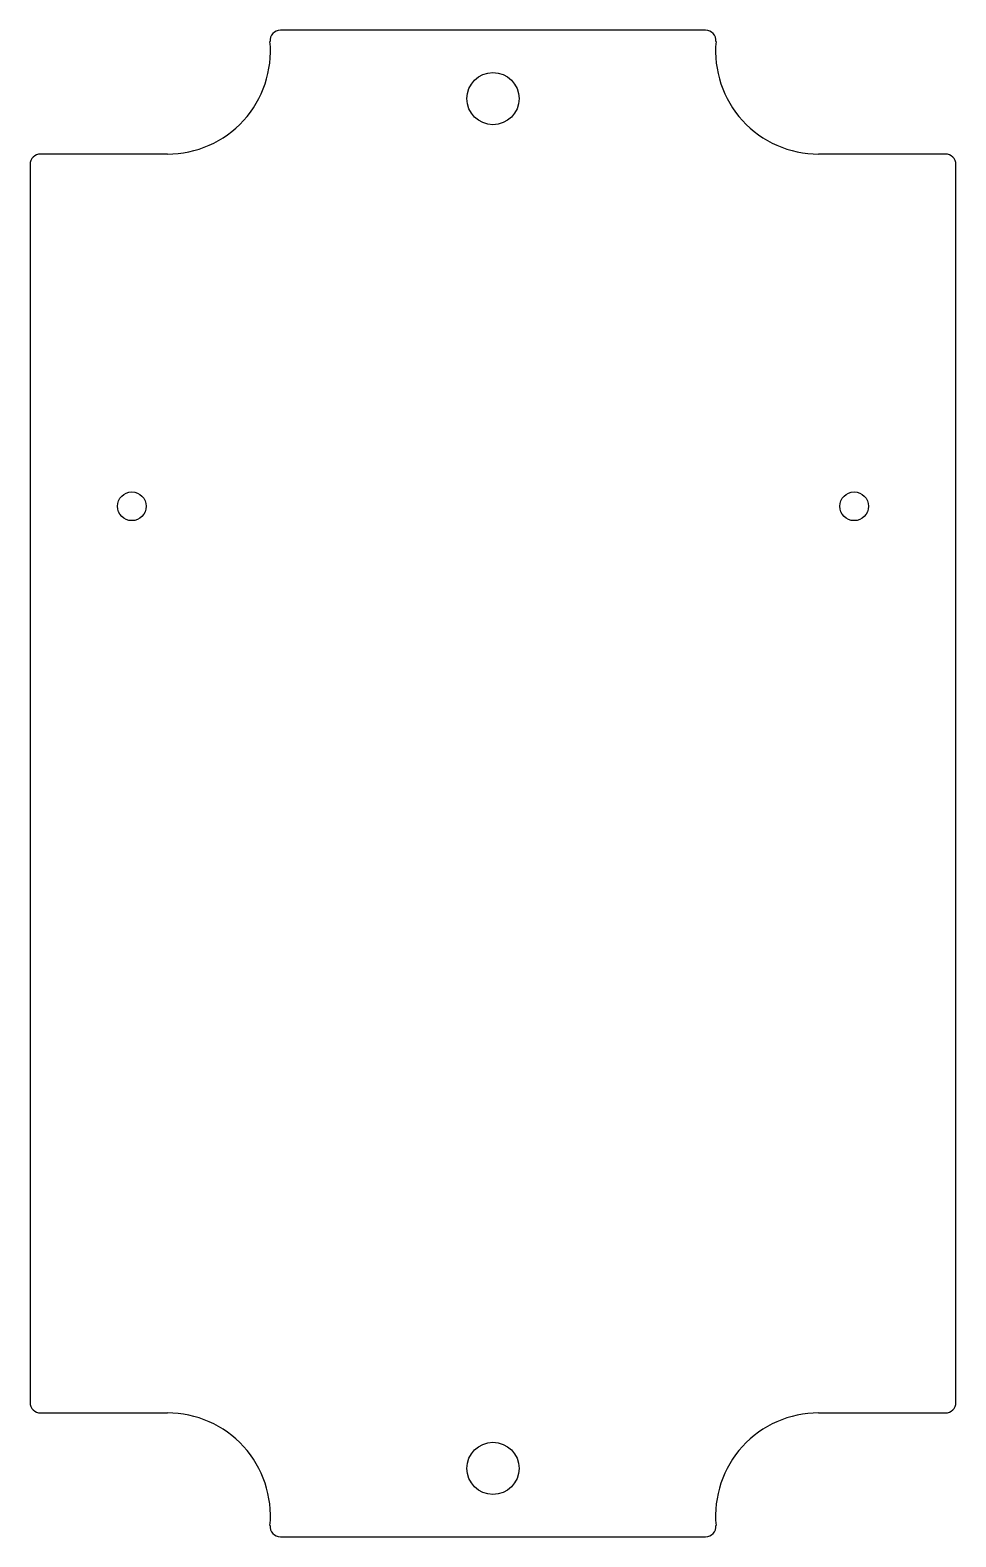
# Model space of a CAD drawing. Header units: millimetres. Extents: x -36 to 36, y -37 to 79.
import ezdxf

# ---------------------------------------------------------------- set-up
doc = ezdxf.new("R2010")
doc.units = ezdxf.units.MM

msp = doc.modelspace()

# ---------------------------------------------------------------- linework, layer by layer
at = {"color": 7, "linetype": 'Continuous'}
for p, q in [((16.3, 79), (-16.3, 79)), ((-24.97, 69.5), (-34.7, 69.5)), ((34.7, 69.5), (24.97, 69.5)), ((-35.5, 68.7), (-35.5, -26.2)), ((35.5, -26.2), (35.5, 68.7)), ((-34.7, -27), (-24.97, -27)), ((24.97, -27), (34.7, -27)), ((-16.3, -36.5), (16.3, -36.5))]:
    msp.add_line(p, q, dxfattribs=at)
for centre, radius in [((0, 73.75), 2), ((-27.7, 42.5), 1.1), ((27.7, 42.5), 1.1), ((0, -31.25), 2)]:
    msp.add_circle(centre, radius, dxfattribs=at)
for centre, radius, start, end in [((-16.3, 78.2), 0.8, 90, 185.276), ((16.3, 78.2), 0.8, 354.724, 90), ((-24.97, 77.4), 7.9, 270, 5.276), ((24.97, 77.4), 7.9, 174.724, 270), ((-34.7, 68.7), 0.8, 90, 180), ((34.7, 68.7), 0.8, 0, 90), ((-34.7, -26.2), 0.801, 180, 270), ((34.7, -26.2), 0.8, 270, 0), ((-24.97, -34.9), 7.9, 354.724, 90), ((24.97, -34.9), 7.9, 90, 185.276), ((-16.3, -35.7), 0.8, 174.724, 270), ((16.3, -35.7), 0.8, 270, 5.276)]:
    msp.add_arc(centre, radius, start, end, dxfattribs=at)

doc.saveas('drawing.dxf')
